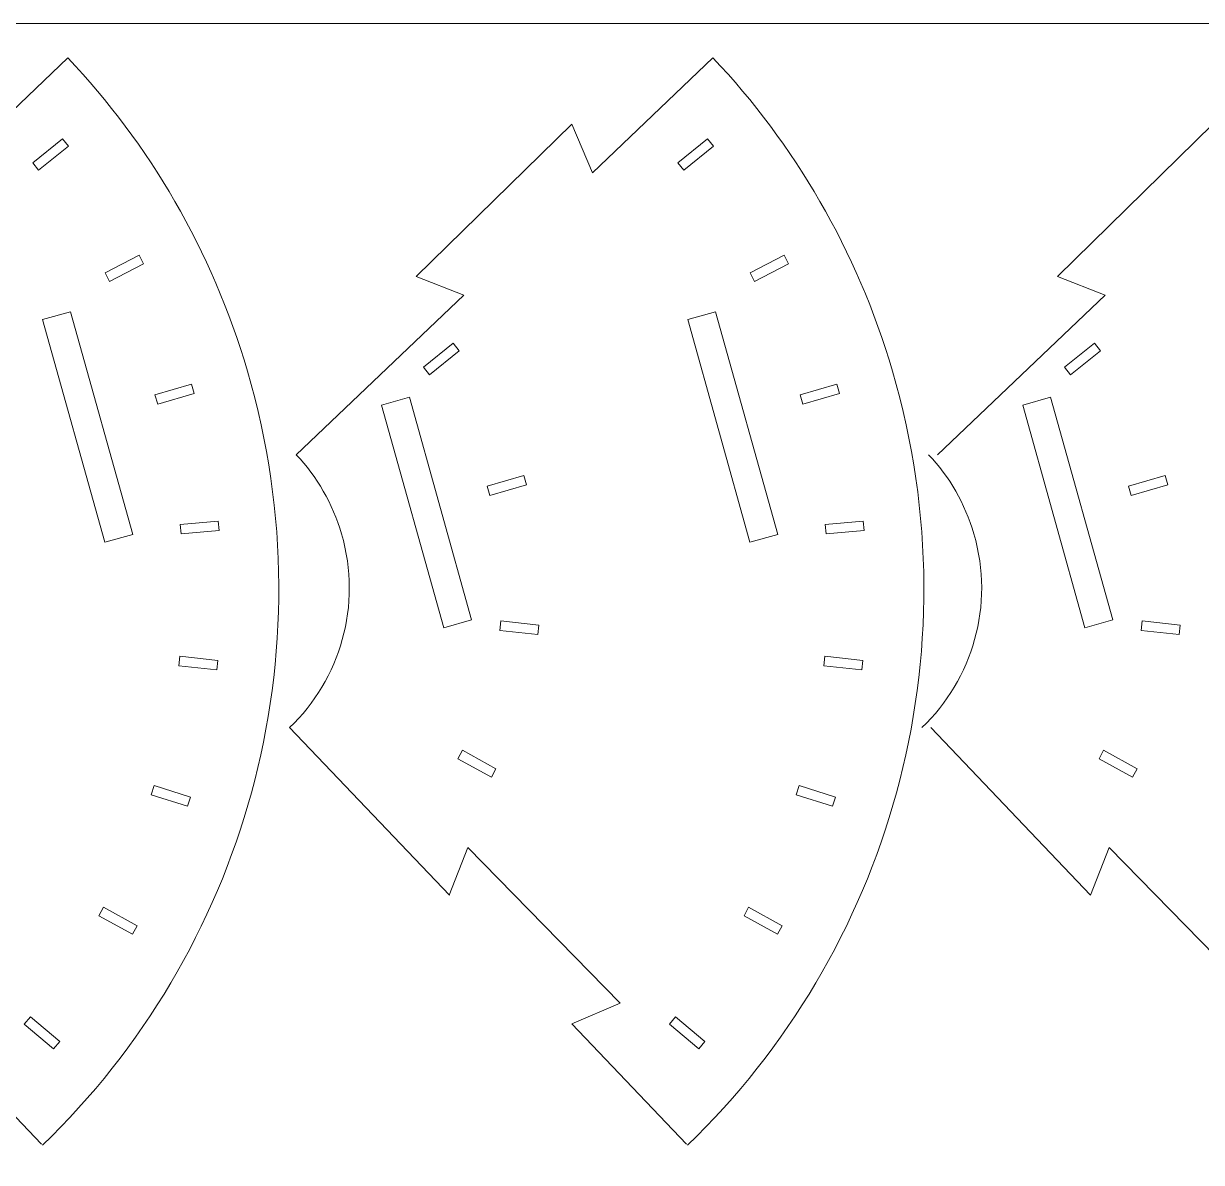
# Model space of a CAD drawing. Header units: centimetres. Extents: x -226 to -75, y 0 to 222.
# Drawn here: x -165.92 to -135.35, y 30.76 to 60.32 of the extents above; entities that cross this region are included whole.
import ezdxf

# ---------------------------------------------------------------- set-up
doc = ezdxf.new("R2010")
doc.units = ezdxf.units.CM
doc.header["$MEASUREMENT"] = 0
doc.layers.add('layer 1', color=7, linetype='Continuous')

msp = doc.modelspace()

# ---------------------------------------------------------------- linework, layer by layer
at = {"layer": 'layer 1', "color": 250, "lineweight": 20}
msp.add_lwpolyline([(-175.83724, 30.31703), (-125.83724, 30.31703), (-125.83724, 60.31703), (-175.83724, 60.31703), (-175.83724, 30.31703)], close=True, dxfattribs=at)
at = {"layer": 'layer 1', "color": 1, "lineweight": 9}
for points, knots in [([(-164.77348, 59.4238), (-164.77348, 59.4238), (-167.8979, 56.44735), (-167.8979, 56.44735), (-167.8979, 56.44735), (-167.8979, 56.44735), (-167.89783, 56.44738), (-167.89783, 56.44738), (-167.89783, 56.44738), (-167.89783, 56.44738), (-168.43659, 57.70225), (-168.43659, 57.70225), (-168.43659, 57.70225), (-168.43659, 57.70225), (-172.47026, 53.75258), (-172.47026, 53.75258), (-172.47026, 53.75258), (-172.47026, 53.75258), (-171.23437, 53.26879), (-171.23437, 53.26879), (-171.23437, 53.26879), (-171.23437, 53.26879), (-171.2343, 53.26896), (-171.2343, 53.26896), (-171.2343, 53.26896), (-171.2343, 53.26896), (-175.58511, 49.1241), (-175.58511, 49.1241)], [0, 0, 0, 0, 0.125, 0.125, 0.125, 0.125, 0.25, 0.25, 0.25, 0.25, 0.375, 0.375, 0.375, 0.375, 0.5, 0.5, 0.5, 0.5, 0.625, 0.625, 0.625, 0.625, 0.75, 0.75, 0.75, 0.75, 1, 1, 1, 1]), ([(-165.43346, 31.20802), (-160.23104, 36.21803), (-157.94578, 43.89934), (-160.11247, 51.29558), (-160.11247, 51.29558), (-161.03411, 54.44176), (-162.66105, 57.19424), (-164.77115, 59.42605)], [0, 0, 0, 0, 0.33333333, 0.33333333, 0.33333333, 0.33333333, 1, 1, 1, 1]), ([(-148.03254, 59.4238), (-148.03254, 59.4238), (-151.15696, 56.44735), (-151.15696, 56.44735), (-151.15696, 56.44735), (-151.15696, 56.44735), (-151.15689, 56.44738), (-151.15689, 56.44738), (-151.15689, 56.44738), (-151.15689, 56.44738), (-151.69565, 57.70225), (-151.69565, 57.70225), (-151.69565, 57.70225), (-151.69565, 57.70225), (-155.72932, 53.75258), (-155.72932, 53.75258), (-155.72932, 53.75258), (-155.72932, 53.75258), (-154.49343, 53.26879), (-154.49343, 53.26879), (-154.49343, 53.26879), (-154.49343, 53.26879), (-154.49336, 53.26896), (-154.49336, 53.26896), (-154.49336, 53.26896), (-154.49336, 53.26896), (-158.84417, 49.1241), (-158.84417, 49.1241)], [0, 0, 0, 0, 0.125, 0.125, 0.125, 0.125, 0.25, 0.25, 0.25, 0.25, 0.375, 0.375, 0.375, 0.375, 0.5, 0.5, 0.5, 0.5, 0.625, 0.625, 0.625, 0.625, 0.75, 0.75, 0.75, 0.75, 1, 1, 1, 1]), ([(-148.69252, 31.20802), (-143.4901, 36.21803), (-141.20484, 43.89934), (-143.37153, 51.29558), (-143.37153, 51.29558), (-144.29317, 54.44176), (-145.92011, 57.19424), (-148.03021, 59.42605)], [0, 0, 0, 0, 0.33333333, 0.33333333, 0.33333333, 0.33333333, 1, 1, 1, 1]), ([(-131.3916, 59.4238), (-131.3916, 59.4238), (-134.51602, 56.44735), (-134.51602, 56.44735), (-134.51602, 56.44735), (-134.51602, 56.44735), (-134.51595, 56.44738), (-134.51595, 56.44738), (-134.51595, 56.44738), (-134.51595, 56.44738), (-135.05471, 57.70225), (-135.05471, 57.70225), (-135.05471, 57.70225), (-135.05471, 57.70225), (-139.08838, 53.75258), (-139.08838, 53.75258), (-139.08838, 53.75258), (-139.08838, 53.75258), (-137.85249, 53.26879), (-137.85249, 53.26879), (-137.85249, 53.26879), (-137.85249, 53.26879), (-137.85242, 53.26896), (-137.85242, 53.26896), (-137.85242, 53.26896), (-137.85242, 53.26896), (-142.20323, 49.1241), (-142.20323, 49.1241)], [0, 0, 0, 0, 0.125, 0.125, 0.125, 0.125, 0.25, 0.25, 0.25, 0.25, 0.375, 0.375, 0.375, 0.375, 0.5, 0.5, 0.5, 0.5, 0.625, 0.625, 0.625, 0.625, 0.75, 0.75, 0.75, 0.75, 1, 1, 1, 1]), ([(-164.7042, 52.83851), (-164.7042, 52.83851), (-163.08957, 47.05986), (-163.08957, 47.05986), (-163.08957, 47.05986), (-163.08957, 47.05986), (-163.81191, 46.85807), (-163.81191, 46.85807), (-163.81191, 46.85807), (-163.81191, 46.85807), (-165.42654, 52.63665), (-165.42654, 52.63665), (-165.42654, 52.63665), (-165.42654, 52.63665), (-164.7042, 52.83851), (-164.7042, 52.83851)], [0, 0, 0, 0, 0.2, 0.2, 0.2, 0.2, 0.4, 0.4, 0.4, 0.4, 0.6, 0.6, 0.6, 0.6, 1, 1, 1, 1]), ([(-147.96326, 52.83851), (-147.96326, 52.83851), (-146.34863, 47.05986), (-146.34863, 47.05986), (-146.34863, 47.05986), (-146.34863, 47.05986), (-147.07097, 46.85807), (-147.07097, 46.85807), (-147.07097, 46.85807), (-147.07097, 46.85807), (-148.6856, 52.63665), (-148.6856, 52.63665), (-148.6856, 52.63665), (-148.6856, 52.63665), (-147.96326, 52.83851), (-147.96326, 52.83851)], [0, 0, 0, 0, 0.2, 0.2, 0.2, 0.2, 0.4, 0.4, 0.4, 0.4, 0.6, 0.6, 0.6, 0.6, 1, 1, 1, 1]), ([(-155.90888, 50.61838), (-155.90888, 50.61838), (-154.29425, 44.83977), (-154.29425, 44.83977), (-154.29425, 44.83977), (-154.29425, 44.83977), (-155.0166, 44.63798), (-155.0166, 44.63798), (-155.0166, 44.63798), (-155.0166, 44.63798), (-156.63123, 50.41656), (-156.63123, 50.41656), (-156.63123, 50.41656), (-156.63123, 50.41656), (-155.90888, 50.61838), (-155.90888, 50.61838)], [0, 0, 0, 0, 0.2, 0.2, 0.2, 0.2, 0.4, 0.4, 0.4, 0.4, 0.6, 0.6, 0.6, 0.6, 1, 1, 1, 1]), ([(-139.26794, 50.61838), (-139.26794, 50.61838), (-137.65331, 44.83977), (-137.65331, 44.83977), (-137.65331, 44.83977), (-137.65331, 44.83977), (-138.37566, 44.63798), (-138.37566, 44.63798), (-138.37566, 44.63798), (-138.37566, 44.63798), (-139.99029, 50.41656), (-139.99029, 50.41656), (-139.99029, 50.41656), (-139.99029, 50.41656), (-139.26794, 50.61838), (-139.26794, 50.61838)], [0, 0, 0, 0, 0.2, 0.2, 0.2, 0.2, 0.4, 0.4, 0.4, 0.4, 0.6, 0.6, 0.6, 0.6, 1, 1, 1, 1]), ([(-158.84415, 49.12411), (-158.31057, 48.56227), (-157.89976, 47.86773), (-157.66891, 47.07331), (-157.66891, 47.07331), (-157.12997, 45.21927), (-157.70866, 43.29621), (-159.01743, 42.04664)], [0, 0, 0, 0, 0.33333333, 0.33333333, 0.33333333, 0.33333333, 1, 1, 1, 1]), ([(-142.43321, 49.12411), (-141.89963, 48.56227), (-141.48882, 47.86773), (-141.25797, 47.07331), (-141.25797, 47.07331), (-140.71903, 45.21927), (-141.29772, 43.29621), (-142.60649, 42.04664)], [0, 0, 0, 0, 0.33333333, 0.33333333, 0.33333333, 0.33333333, 1, 1, 1, 1]), ([(-165.45865, 31.23503), (-165.45865, 31.23503), (-168.43508, 34.35944), (-168.43508, 34.35944), (-168.43508, 34.35944), (-168.43508, 34.35944), (-168.43508, 34.35937), (-168.43508, 34.35937), (-168.43508, 34.35937), (-168.43508, 34.35937), (-167.18018, 34.89813), (-167.18018, 34.89813), (-167.18018, 34.89813), (-167.18018, 34.89813), (-171.12991, 38.93176), (-171.12991, 38.93176), (-171.12991, 38.93176), (-171.12991, 38.93176), (-171.61368, 37.6959), (-171.61368, 37.6959), (-171.61368, 37.6959), (-171.61368, 37.6959), (-171.61353, 37.69583), (-171.61353, 37.69583), (-171.61353, 37.69583), (-171.61353, 37.69583), (-175.75839, 42.04664), (-175.75839, 42.04664)], [0, 0, 0, 0, 0.125, 0.125, 0.125, 0.125, 0.25, 0.25, 0.25, 0.25, 0.375, 0.375, 0.375, 0.375, 0.5, 0.5, 0.5, 0.5, 0.625, 0.625, 0.625, 0.625, 0.75, 0.75, 0.75, 0.75, 1, 1, 1, 1]), ([(-148.71771, 31.23503), (-148.71771, 31.23503), (-151.69414, 34.35944), (-151.69414, 34.35944), (-151.69414, 34.35944), (-151.69414, 34.35944), (-151.69414, 34.35937), (-151.69414, 34.35937), (-151.69414, 34.35937), (-151.69414, 34.35937), (-150.43924, 34.89813), (-150.43924, 34.89813), (-150.43924, 34.89813), (-150.43924, 34.89813), (-154.38897, 38.93176), (-154.38897, 38.93176), (-154.38897, 38.93176), (-154.38897, 38.93176), (-154.87274, 37.6959), (-154.87274, 37.6959), (-154.87274, 37.6959), (-154.87274, 37.6959), (-154.87259, 37.69583), (-154.87259, 37.69583), (-154.87259, 37.69583), (-154.87259, 37.69583), (-159.01745, 42.04664), (-159.01745, 42.04664)], [0, 0, 0, 0, 0.125, 0.125, 0.125, 0.125, 0.25, 0.25, 0.25, 0.25, 0.375, 0.375, 0.375, 0.375, 0.5, 0.5, 0.5, 0.5, 0.625, 0.625, 0.625, 0.625, 0.75, 0.75, 0.75, 0.75, 1, 1, 1, 1]), ([(-132.07677, 31.23503), (-132.07677, 31.23503), (-135.0532, 34.35944), (-135.0532, 34.35944), (-135.0532, 34.35944), (-135.0532, 34.35944), (-135.0532, 34.35937), (-135.0532, 34.35937), (-135.0532, 34.35937), (-135.0532, 34.35937), (-133.7983, 34.89813), (-133.7983, 34.89813), (-133.7983, 34.89813), (-133.7983, 34.89813), (-137.74803, 38.93176), (-137.74803, 38.93176), (-137.74803, 38.93176), (-137.74803, 38.93176), (-138.2318, 37.6959), (-138.2318, 37.6959), (-138.2318, 37.6959), (-138.2318, 37.6959), (-138.23165, 37.69583), (-138.23165, 37.69583), (-138.23165, 37.69583), (-138.23165, 37.69583), (-142.37651, 42.04664), (-142.37651, 42.04664)], [0, 0, 0, 0, 0.125, 0.125, 0.125, 0.125, 0.25, 0.25, 0.25, 0.25, 0.375, 0.375, 0.375, 0.375, 0.5, 0.5, 0.5, 0.5, 0.625, 0.625, 0.625, 0.625, 0.75, 0.75, 0.75, 0.75, 1, 1, 1, 1])]:
    msp.add_open_spline(points, degree=3, knots=knots, dxfattribs=at)
for points in [[(-165.68598, 56.70376), (-165.68598, 56.70376), (-164.9136, 57.32628), (-164.9136, 57.32628)], [(-164.9136, 57.32626), (-164.9136, 57.32626), (-164.75831, 57.13149), (-164.75831, 57.13149)], [(-148.94504, 56.70376), (-148.94504, 56.70376), (-148.17266, 57.32628), (-148.17266, 57.32628)], [(-148.17266, 57.32626), (-148.17266, 57.32626), (-148.01737, 57.13149), (-148.01737, 57.13149)], [(-164.75831, 57.13151), (-164.75831, 57.13151), (-165.53061, 56.509), (-165.53061, 56.509)], [(-148.01737, 57.13151), (-148.01737, 57.13151), (-148.78967, 56.509), (-148.78967, 56.509)], [(-165.53061, 56.50901), (-165.53061, 56.50901), (-165.68598, 56.70378), (-165.68598, 56.70378)], [(-148.78967, 56.50901), (-148.78967, 56.50901), (-148.94504, 56.70378), (-148.94504, 56.70378)], [(-163.80429, 53.84823), (-163.80429, 53.84823), (-162.92602, 54.30716), (-162.92602, 54.30716)], [(-162.92605, 54.30715), (-162.92605, 54.30715), (-162.81144, 54.08589), (-162.81144, 54.08589)], [(-147.06335, 53.84823), (-147.06335, 53.84823), (-146.18508, 54.30716), (-146.18508, 54.30716)], [(-146.18511, 54.30715), (-146.18511, 54.30715), (-146.0705, 54.08589), (-146.0705, 54.08589)], [(-163.68961, 53.62692), (-163.68961, 53.62692), (-163.80429, 53.84822), (-163.80429, 53.84822)], [(-162.81144, 54.08587), (-162.81144, 54.08587), (-163.68964, 53.62691), (-163.68964, 53.62691)], [(-146.94867, 53.62692), (-146.94867, 53.62692), (-147.06335, 53.84822), (-147.06335, 53.84822)], [(-146.0705, 54.08587), (-146.0705, 54.08587), (-146.9487, 53.62691), (-146.9487, 53.62691)], [(-155.54555, 51.39801), (-155.54555, 51.39801), (-154.77159, 52.02182), (-154.77159, 52.02182)], [(-154.77156, 52.02181), (-154.77156, 52.02181), (-154.61591, 51.82704), (-154.61591, 51.82704)], [(-138.90461, 51.39801), (-138.90461, 51.39801), (-138.13065, 52.02182), (-138.13065, 52.02182)], [(-138.13062, 52.02181), (-138.13062, 52.02181), (-137.97497, 51.82704), (-137.97497, 51.82704)], [(-154.61591, 51.82706), (-154.61591, 51.82706), (-155.38991, 51.20307), (-155.38991, 51.20307)], [(-137.97497, 51.82706), (-137.97497, 51.82706), (-138.74897, 51.20307), (-138.74897, 51.20307)], [(-155.38991, 51.20308), (-155.38991, 51.20308), (-155.54552, 51.39799), (-155.54552, 51.39799)], [(-138.74897, 51.20308), (-138.74897, 51.20308), (-138.90458, 51.39799), (-138.90458, 51.39799)], [(-162.51143, 50.68053), (-162.51143, 50.68053), (-161.56098, 50.95831), (-161.56098, 50.95831)], [(-161.56095, 50.95831), (-161.56095, 50.95831), (-161.4912, 50.71885), (-161.4912, 50.71885)], [(-145.77049, 50.68053), (-145.77049, 50.68053), (-144.82004, 50.95831), (-144.82004, 50.95831)], [(-144.82001, 50.95831), (-144.82001, 50.95831), (-144.75026, 50.71885), (-144.75026, 50.71885)], [(-162.44183, 50.44096), (-162.44183, 50.44096), (-162.51143, 50.68053), (-162.51143, 50.68053)], [(-161.49124, 50.71884), (-161.49124, 50.71884), (-162.44183, 50.44096), (-162.44183, 50.44096)], [(-145.70089, 50.44096), (-145.70089, 50.44096), (-145.77049, 50.68053), (-145.77049, 50.68053)], [(-144.7503, 50.71884), (-144.7503, 50.71884), (-145.70089, 50.44096), (-145.70089, 50.44096)], [(-153.81973, 48.06833), (-153.81973, 48.06833), (-153.88944, 48.30797), (-153.88944, 48.30797)], [(-153.8894, 48.30796), (-153.8894, 48.30796), (-152.93641, 48.58641), (-152.93641, 48.58641)], [(-152.86684, 48.34683), (-152.86684, 48.34683), (-153.81973, 48.06831), (-153.81973, 48.06831)], [(-152.93644, 48.5864), (-152.93644, 48.5864), (-152.86684, 48.34683), (-152.86684, 48.34683)], [(-137.17879, 48.06833), (-137.17879, 48.06833), (-137.2485, 48.30797), (-137.2485, 48.30797)], [(-137.24846, 48.30796), (-137.24846, 48.30796), (-136.29547, 48.58641), (-136.29547, 48.58641)], [(-136.2259, 48.34683), (-136.2259, 48.34683), (-137.17879, 48.06831), (-137.17879, 48.06831)], [(-136.2955, 48.5864), (-136.2955, 48.5864), (-136.2259, 48.34683), (-136.2259, 48.34683)], [(-161.85668, 47.32126), (-161.85668, 47.32126), (-160.87017, 47.4073), (-160.87017, 47.4073)], [(-160.87017, 47.40731), (-160.87017, 47.40731), (-160.84826, 47.15896), (-160.84826, 47.15896)], [(-145.11574, 47.32126), (-145.11574, 47.32126), (-144.12923, 47.4073), (-144.12923, 47.4073)], [(-144.12923, 47.40731), (-144.12923, 47.40731), (-144.10732, 47.15896), (-144.10732, 47.15896)], [(-161.83481, 47.07269), (-161.83481, 47.07269), (-161.85668, 47.32126), (-161.85668, 47.32126)], [(-160.84826, 47.15896), (-160.84826, 47.15896), (-161.83481, 47.0727), (-161.83481, 47.0727)], [(-145.09387, 47.07269), (-145.09387, 47.07269), (-145.11574, 47.32126), (-145.11574, 47.32126)], [(-144.10732, 47.15896), (-144.10732, 47.15896), (-145.09387, 47.0727), (-145.09387, 47.0727)], [(-153.56068, 44.56989), (-153.56068, 44.56989), (-153.53394, 44.818), (-153.53394, 44.818)], [(-153.53394, 44.818), (-153.53394, 44.818), (-152.5468, 44.70886), (-152.5468, 44.70886)], [(-152.5468, 44.70886), (-152.5468, 44.70886), (-152.57361, 44.46065), (-152.57361, 44.46065)], [(-136.91974, 44.56989), (-136.91974, 44.56989), (-136.893, 44.818), (-136.893, 44.818)], [(-136.893, 44.818), (-136.893, 44.818), (-135.90586, 44.70886), (-135.90586, 44.70886)], [(-135.90586, 44.70886), (-135.90586, 44.70886), (-135.93267, 44.46065), (-135.93267, 44.46065)], [(-152.57358, 44.46064), (-152.57358, 44.46064), (-153.56065, 44.5699), (-153.56065, 44.5699)], [(-135.93264, 44.46064), (-135.93264, 44.46064), (-136.91971, 44.5699), (-136.91971, 44.5699)], [(-161.89182, 43.6506), (-161.89182, 43.6506), (-161.86511, 43.89864), (-161.86511, 43.89864)], [(-161.86511, 43.89864), (-161.86511, 43.89864), (-160.8803, 43.78964), (-160.8803, 43.78964)], [(-160.8803, 43.78964), (-160.8803, 43.78964), (-160.9069, 43.54185), (-160.9069, 43.54185)], [(-145.15088, 43.6506), (-145.15088, 43.6506), (-145.12417, 43.89864), (-145.12417, 43.89864)], [(-145.12417, 43.89864), (-145.12417, 43.89864), (-144.13936, 43.78964), (-144.13936, 43.78964)], [(-144.13936, 43.78964), (-144.13936, 43.78964), (-144.16596, 43.54185), (-144.16596, 43.54185)], [(-160.9069, 43.54184), (-160.9069, 43.54184), (-161.89182, 43.6506), (-161.89182, 43.6506)], [(-144.16596, 43.54184), (-144.16596, 43.54184), (-145.15088, 43.6506), (-145.15088, 43.6506)], [(-154.65264, 41.23872), (-154.65264, 41.23872), (-154.5334, 41.45783), (-154.5334, 41.45783)], [(-154.5334, 41.45783), (-154.5334, 41.45783), (-153.66211, 40.97714), (-153.66211, 40.97714)], [(-138.0117, 41.23872), (-138.0117, 41.23872), (-137.89246, 41.45783), (-137.89246, 41.45783)], [(-137.89246, 41.45783), (-137.89246, 41.45783), (-137.02117, 40.97714), (-137.02117, 40.97714)], [(-153.78131, 40.75817), (-153.78131, 40.75817), (-154.65264, 41.23872), (-154.65264, 41.23872)], [(-153.66211, 40.97714), (-153.66211, 40.97714), (-153.78131, 40.75817), (-153.78131, 40.75817)], [(-137.14037, 40.75817), (-137.14037, 40.75817), (-138.0117, 41.23872), (-138.0117, 41.23872)], [(-137.02117, 40.97714), (-137.02117, 40.97714), (-137.14037, 40.75817), (-137.14037, 40.75817)], [(-162.61085, 40.30538), (-162.61085, 40.30538), (-162.53662, 40.5434), (-162.53662, 40.5434)], [(-162.53662, 40.5434), (-162.53662, 40.5434), (-161.59114, 40.2434), (-161.59114, 40.2434)], [(-145.86991, 40.30538), (-145.86991, 40.30538), (-145.79568, 40.5434), (-145.79568, 40.5434)], [(-145.79568, 40.5434), (-145.79568, 40.5434), (-144.8502, 40.2434), (-144.8502, 40.2434)], [(-161.6654, 40.00541), (-161.6654, 40.00541), (-162.61085, 40.30538), (-162.61085, 40.30538)], [(-161.59118, 40.2434), (-161.59118, 40.2434), (-161.6654, 40.00542), (-161.6654, 40.00542)], [(-144.92446, 40.00541), (-144.92446, 40.00541), (-145.86991, 40.30538), (-145.86991, 40.30538)], [(-144.85024, 40.2434), (-144.85024, 40.2434), (-144.92446, 40.00542), (-144.92446, 40.00542)], [(-163.96498, 37.16469), (-163.96498, 37.16469), (-163.84599, 37.38359), (-163.84599, 37.38359)], [(-163.84599, 37.38359), (-163.84599, 37.38359), (-162.97625, 36.90395), (-162.97625, 36.90395)], [(-147.22404, 37.16469), (-147.22404, 37.16469), (-147.10505, 37.38359), (-147.10505, 37.38359)], [(-147.10505, 37.38359), (-147.10505, 37.38359), (-146.23531, 36.90395), (-146.23531, 36.90395)], [(-163.09518, 36.68503), (-163.09518, 36.68503), (-163.96498, 37.1647), (-163.96498, 37.1647)], [(-146.35424, 36.68503), (-146.35424, 36.68503), (-147.22404, 37.1647), (-147.22404, 37.1647)], [(-162.97622, 36.90396), (-162.97622, 36.90396), (-163.09514, 36.68503), (-163.09514, 36.68503)], [(-146.23528, 36.90396), (-146.23528, 36.90396), (-146.3542, 36.68503), (-146.3542, 36.68503)], [(-165.90304, 34.34891), (-165.90304, 34.34891), (-165.74387, 34.5404), (-165.74387, 34.5404)], [(-165.14231, 33.70754), (-165.14231, 33.70754), (-165.90304, 34.34892), (-165.90304, 34.34892)], [(-165.7439, 34.54039), (-165.7439, 34.54039), (-164.98314, 33.89904), (-164.98314, 33.89904)], [(-149.1621, 34.34891), (-149.1621, 34.34891), (-149.00293, 34.5404), (-149.00293, 34.5404)], [(-148.40137, 33.70754), (-148.40137, 33.70754), (-149.1621, 34.34892), (-149.1621, 34.34892)], [(-149.00296, 34.54039), (-149.00296, 34.54039), (-148.2422, 33.89904), (-148.2422, 33.89904)], [(-164.9831, 33.89905), (-164.9831, 33.89905), (-165.14231, 33.70753), (-165.14231, 33.70753)], [(-148.24216, 33.89905), (-148.24216, 33.89905), (-148.40137, 33.70753), (-148.40137, 33.70753)]]:
    msp.add_open_spline(points, degree=3, dxfattribs=at)

doc.saveas('drawing.dxf')
